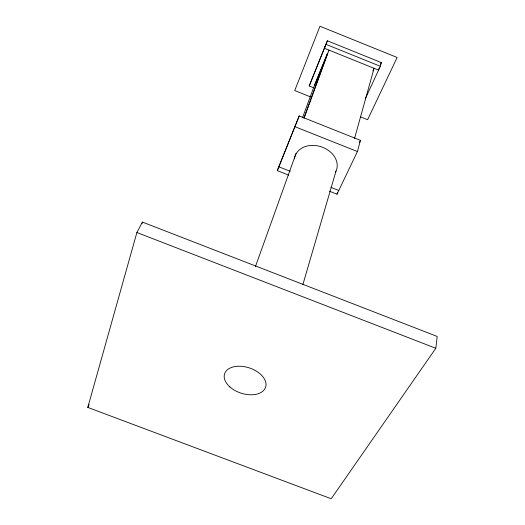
<?xml version="1.0" encoding="UTF-8"?>
<svg xmlns="http://www.w3.org/2000/svg" width="525" height="525" viewBox="0 0 525 525"><rect width="100%" height="100%" fill="white"/><g stroke="black" fill="none" stroke-linecap="round" stroke-linejoin="round"><path stroke-width="0.79" d="M435.816 348.272L437.207 336.453L142.439 222.082L136.887 232.516L87.793 407.42L331.216 498.75L435.816 348.272L136.887 232.516M329.438 191.212L336.998 194.198L357.433 151.548L360.445 140.352L299.197 115.94L277.305 170.645L288.638 175.114M365.275 98.844L380.343 66.288L381.334 62.587L327.37 40.786L309.205 85.982L313.576 87.734L302.531 117.705M379.168 67.882L378.571 70.114L324.443 48.274L325.789 44.691M354.559 138.41L374.076 68.296L372.914 70.836M336.998 194.198L337.424 192.675M141.993 223.657L142.439 222.082M302.905 284.478L335.987 171.163M255.386 266.726L296.074 153.293M304.034 117.731L327.423 53.885M304.021 118.276L328.972 50.105L313.576 87.734M314.488 85.26L327.219 54.009M277.305 170.645L299.197 115.94M309.205 85.982L327.37 40.786M380.454 64.49L381.334 62.587M359.395 142.544L360.445 140.352M87.793 407.42L89.138 404.644M278.86 166.812L290.358 171.353M330.96 187.379L338.783 190.47M295.142 126.768L357.433 151.548M310.675 96.941L294.735 90.562L319.961 26.25L397.13 57.481L367.612 119.713L360.78 116.983M326.032 44.356L380.343 66.288M294.446 158.812A21.847 17.095 18 0 1 321.366 146.829A21.847 17.095 18 0 1 335.252 172.587M229.852 386.912A21.578 13.282 18 0 0 265.145 388.342A21.578 13.282 18 0 0 240.338 366.24A21.578 13.282 18 0 0 229.852 386.912"/></g></svg>
